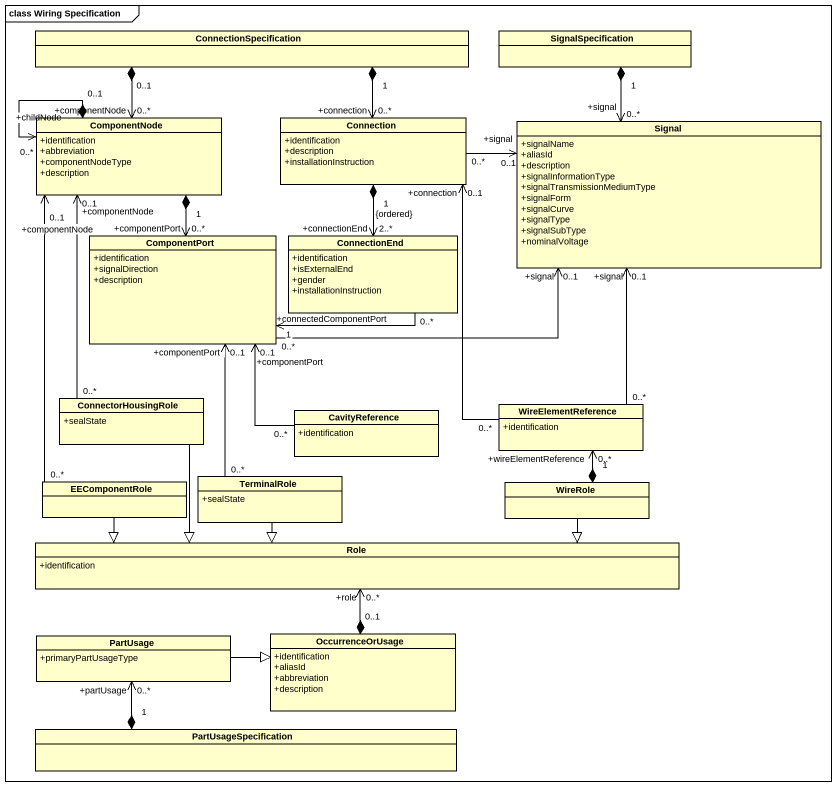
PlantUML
@startuml
mainframe class Wiring Specification
hide circle
hide empty members
skinparam classAttributeIconSize 0
class ConnectionSpecification
class SignalSpecification
class ComponentNode {
  +identification
  +abbreviation
  +componentNodeType
  +description
}
class Connection {
  +identification
  +description
  +installationInstruction
}
class Signal {
  +signalName
  +aliasId
  +description
  +signalInformationType
  +signalTransmissionMediumType
  +signalForm
  +signalCurve
  +signalType
  +signalSubType
  +nominalVoltage
}
class ComponentPort {
  +identification
  +signalDirection
  +description
}
class ConnectionEnd {
  +identification
  +isExternalEnd
  +gender
  +installationInstruction
}
class ConnectorHousingRole {
  +sealState
}
class CavityReference {
  +identification
}
class WireElementReference {
  +identification
}
class TerminalRole {
  +sealState
}
class EEComponentRole
class WireRole
class Role {
  +identification
}
class PartUsage {
  +primaryPartUsageType
}
class OccurrenceOrUsage {
  +identification
  +aliasId
  +abbreviation
  +description
}
class PartUsageSpecification
ConnectionSpecification "0..1" *--> "+componentNode\n0..*" ComponentNode
ConnectionSpecification "1" *--> "+connection\n0..*" Connection
SignalSpecification "1" *--> "+signal\n0..*" Signal
ComponentNode "0..1" *--> "+childNode\n0..*" ComponentNode
ComponentNode "1" *--> "+componentPort\n0..*" ComponentPort
Connection "0..*" -right-> "+signal\n0..1" Signal
Connection "1" *--> "+connectionEnd\n2..*\n{ordered}" ConnectionEnd
ComponentPort "0..*" -right-> "+signal\n0..1" Signal
ConnectionEnd "0..*" -left-> "+connectedComponentPort\n1" ComponentPort
ConnectorHousingRole "0..*" -up-> "+componentNode\n0..1" ComponentNode
ConnectorHousingRole --|> Role
CavityReference "0..*" -up-> "+componentPort\n0..1" ComponentPort
WireElementReference "0..*" -up-> "+connection\n0..1" Connection
WireElementReference "0..*" -up-> "+signal\n0..1" Signal
TerminalRole "0..*" -up-> "+componentPort\n0..1" ComponentPort
TerminalRole --|> Role
EEComponentRole "0..*" -up-> "+componentNode\n0..1" ComponentNode
EEComponentRole -right-|> Role
WireRole "1" *-up-> "+wireElementReference\n0..*" WireElementReference
WireRole -left-|> Role
PartUsage -right-|> OccurrenceOrUsage
OccurrenceOrUsage "0..1" *-up-> "+role\n0..*" Role
PartUsageSpecification "1" *-up-> "+partUsage\n0..*" PartUsage
@enduml
